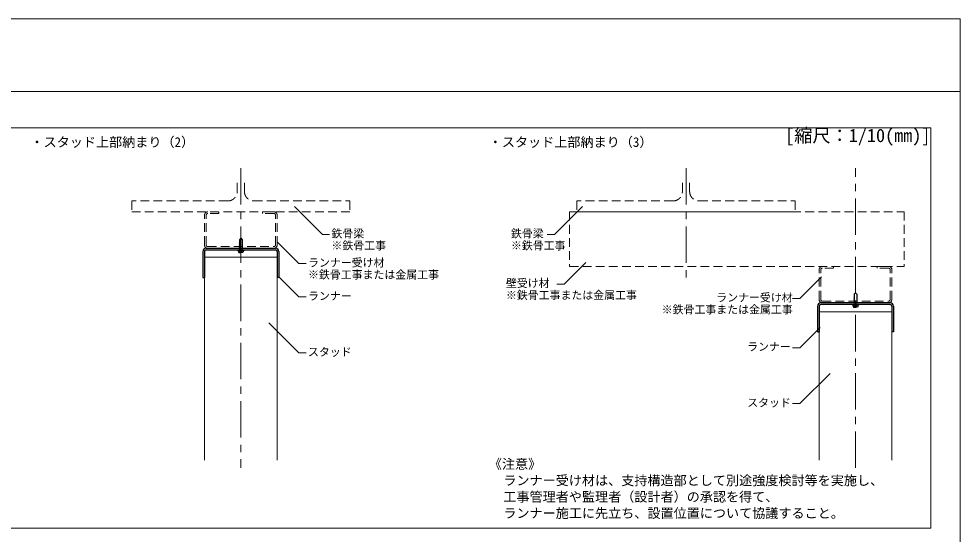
# Model space of a CAD drawing. Units: millimetres on the paper, enlarged 120 times, with parts at other scales. Extents: x -23400 to 38824, y -71984 to 16500.
# Drawn here: x 7872 to 23400, y 8001 to 16500 of the extents above; entities that cross this region are included whole.
import ezdxf
from ezdxf.enums import TextEntityAlignment as Align

# ---------------------------------------------------------------- set-up
doc = ezdxf.new("R2010")
doc.units = ezdxf.units.MM
doc.header["$LTSCALE"] = 120
doc.linetypes.add('CHAIN1', pattern=[8, 5, -1, 1, -1])
doc.linetypes.add('DASHED1', pattern=[1.8, 1.2, -0.6])
for name, color, linetype, lineweight in [('4-0_中心線', 4, 'CHAIN1', 18), ('4-2_SQバー', 3, 'Continuous', 18), ('4-3_ランナー', 2, 'Continuous', 25), ('4-4_補強材', 4, 'DASHED1', 9), ('4-6_文字・矢印', 7, 'Continuous', 18), ('4-9_躯体他', 4, 'DASHED1', 9), ('4-C_ビス・アンカーボルト・強調図形', 2, 'DASHED1', 25), ('F-3_ランナー', 4, 'Continuous', 9)]:
    doc.layers.add(name, color=color, linetype=linetype, lineweight=lineweight)
doc.layers.add('F-6_文字・矢印', color=7, linetype='Continuous')
doc.styles.add('ＭＳ ゴシック', font='')
doc.styles.get('ＭＳ ゴシック').set_extended_font_data('MS Gothic')

msp = doc.modelspace()

# ---------------------------------------------------------------- linework, layer by layer
at = {"layer": '4-0_中心線', "lineweight": 9}
for p, q in [((11533.9, 14036.1), (11533.9, 9096.1)), ((18877.8, 14036.1), (18877.8, 12211.5)), ((21673.2, 9096.1), (21673.2, 14036.1))]:
    msp.add_line(p, q, dxfattribs=at)
at = {"layer": '4-2_SQバー'}
for p, q in [((10933.9, 12568.5), (12133.9, 12568.5)), ((10933.9, 12568.5), (10933.9, 9223.1)), ((12133.9, 12568.5), (12133.9, 9223.1)), ((22273.2, 11668.5), (22273.2, 9223.1))]:
    msp.add_line(p, q, dxfattribs=at)
msp.add_lwpolyline([(22273.2, 11668.5), (21073.2, 11668.5), (21073.2, 9223.1)], dxfattribs=at)
at = {"layer": '4-3_ランナー'}
for p, q in [((10906.3, 12660.9), (10906.3, 12236.1)), ((10933.9, 12660.9), (10933.9, 12236.1)), ((10961.5, 12716.1), (12106.3, 12716.1)), ((10961.5, 12688.5), (12106.3, 12688.5)), ((12133.9, 12660.9), (12133.9, 12236.1)), ((12161.5, 12660.9), (12161.5, 12236.1)), ((10906.3, 12236.1), (10933.9, 12236.1)), ((12161.5, 12236.1), (12133.9, 12236.1)), ((22245.6, 11816.1), (21100.8, 11816.1)), ((21045.6, 11760.9), (21045.6, 11336.1)), ((21073.2, 11760.9), (21073.2, 11336.1)), ((22245.6, 11788.5), (21100.8, 11788.5)), ((22273.2, 11760.9), (22273.2, 11336.1)), ((22300.8, 11760.9), (22300.8, 11336.1)), ((21045.6, 11336.1), (21073.2, 11336.1)), ((22300.8, 11336.1), (22273.2, 11336.1))]:
    msp.add_line(p, q, dxfattribs=at)
for centre, radius, start, end in [((10961.5, 12660.9), 55.2, 90, 180), ((10961.5, 12660.9), 27.6, 90, 180), ((12106.3, 12660.9), 55.2, 0, 90), ((12106.3, 12660.9), 27.6, 0, 90), ((21100.8, 11760.9), 55.2, 90, 180), ((22245.6, 11760.9), 55.2, 0, 90), ((21100.8, 11760.9), 27.6, 90, 180), ((22245.6, 11760.9), 27.6, 0, 90)]:
    msp.add_arc(centre, radius, start, end, dxfattribs=at)
at = {"layer": '4-4_補強材'}
for p, q in [((10933.9, 12771.3), (10933.9, 13260.9)), ((10961.5, 12771.3), (10961.5, 13260.9)), ((11173.9, 13316.1), (10989.1, 13316.1)), ((11173.9, 13288.5), (10989.1, 13288.5)), ((11173.9, 13288.5), (11173.9, 13316.1)), ((12078.7, 13316.1), (11893.9, 13316.1)), ((12106.3, 12771.3), (12106.3, 13260.9)), ((12133.9, 12771.3), (12133.9, 13260.9)), ((16957.8, 13316.1), (22477.8, 13316.1)), ((16957.8, 13316.1), (16957.8, 12416.1)), ((22477.8, 13316.1), (22477.8, 12416.1)), ((10989.1, 12743.7), (12078.7, 12743.7)), ((10989.1, 12716.1), (12078.7, 12716.1)), ((16957.8, 12416.1), (22477.8, 12416.1)), ((21073.2, 11871.3), (21073.2, 12360.9)), ((21100.8, 11871.3), (21100.8, 12360.9)), ((21313.2, 12388.5), (21128.4, 12388.5)), ((21313.2, 12388.5), (21313.2, 12416.1)), ((22218, 12416.1), (22033.2, 12416.1)), ((22033.2, 12388.5), (22033.2, 12416.1)), ((22218, 12388.5), (22033.2, 12388.5)), ((22245.6, 11871.3), (22245.6, 12360.9)), ((22273.2, 11871.3), (22273.2, 12360.9)), ((21128.4, 11843.7), (22218, 11843.7)), ((21128.4, 11816.1), (22218, 11816.1))]:
    msp.add_line(p, q, dxfattribs=at)
msp.add_lwpolyline([(12078.7, 13288.5), (11893.9, 13288.5), (11893.9, 13316.1)], dxfattribs=at)
for centre, radius, start, end in [((10989.1, 13260.9), 55.2, 90, 180), ((10989.1, 13260.9), 27.6, 90, 180), ((12078.7, 13260.9), 55.2, 0, 90), ((12078.7, 13260.9), 27.6, 0, 90), ((10989.1, 12771.3), 55.2, 180, 270), ((10989.1, 12771.3), 27.6, 180, 270), ((12078.7, 12771.3), 55.2, 270, 0), ((12078.7, 12771.3), 27.6, 270, 0), ((21128.4, 12360.9), 55.2, 90, 180), ((21128.4, 12360.9), 27.6, 90, 180), ((22218, 12360.9), 55.2, 0, 90), ((22218, 12360.9), 27.6, 0, 90), ((21128.4, 11871.3), 55.2, 180, 270), ((21128.4, 11871.3), 27.6, 180, 270), ((22218, 11871.3), 27.6, 270, 0), ((22218, 11871.3), 55.2, 270, 0)]:
    msp.add_arc(centre, radius, start, end, dxfattribs=at)
at = {"layer": '4-6_文字・矢印'}
for p, q in [((12879.4, 12942.7), (12417.8, 13404.3)), ((16709.8, 12942.7), (17171.4, 13404.3)), ((12879.4, 12942.7), (12999.4, 12942.7)), ((16709.8, 12942.7), (16589.8, 12942.7)), ((12492.8, 12463.1), (12134.8, 12821.1)), ((12492.8, 12463.1), (12612.8, 12463.1)), ((16866.7, 12124.2), (17224.7, 12482.1)), ((12492.8, 11912.6), (12161.5, 12243.8)), ((16866.7, 12124.2), (16746.7, 12124.2)), ((20756.9, 11887.3), (21114.9, 12245.3)), ((12492.8, 11912.6), (12612.8, 11912.6)), ((20756.9, 11887.3), (20636.9, 11887.3)), ((12492.8, 10989.5), (11995.1, 11487.2)), ((20756.9, 11076.8), (21088.2, 11408.1)), ((20756.9, 11076.8), (20636.9, 11076.8)), ((12492.8, 10989.5), (12612.8, 10989.5)), ((20756.9, 10153.7), (21254.6, 10651.4)), ((20756.9, 10153.7), (20636.9, 10153.7))]:
    msp.add_line(p, q, dxfattribs=at)
at = {"layer": '4-9_躯体他'}
for p, q in [((11473.9, 13652.1), (11473.9, 13856.1)), ((11593.9, 13652.1), (11593.9, 13856.1)), ((18817.8, 13652.1), (18817.8, 13856.1)), ((18937.8, 13652.1), (18937.8, 13856.1)), ((11317.9, 13496.1), (9733.9, 13496.1)), ((11749.9, 13496.1), (13333.9, 13496.1)), ((13333.9, 13496.1), (13333.9, 13316.1)), ((17077.8, 13496.1), (17077.8, 13316.1)), ((18661.8, 13496.1), (17077.8, 13496.1)), ((19093.8, 13496.1), (20677.8, 13496.1)), ((20677.8, 13496.1), (20677.8, 13316.1)), ((17077.8, 13316.1), (20677.8, 13316.1))]:
    msp.add_line(p, q, dxfattribs=at)
msp.add_lwpolyline([(9733.9, 13496.1), (9733.9, 13316.1), (13333.9, 13316.1)], dxfattribs=at)
for centre, start, end in [((11317.9, 13652.1), 270, 0), ((11749.9, 13652.1), 180, 270), ((18661.8, 13652.1), 270, 0), ((19093.8, 13652.1), 180, 270)]:
    msp.add_arc(centre, 156, start, end, dxfattribs=at)
at = {"layer": '4-C_ビス・アンカーボルト・強調図形', "linetype": 'Continuous'}
for p, q in [((11509.9, 12811.6), (11504.6, 12808.5)), ((11509.9, 12805.4), (11504.6, 12808.5)), ((11509.9, 12794.3), (11504.6, 12791.2)), ((11509.9, 12788.1), (11504.6, 12791.2)), ((11509.9, 12777.1), (11504.6, 12774)), ((11509.9, 12770.9), (11504.6, 12774)), ((11509.9, 12759.8), (11504.6, 12756.7)), ((11509.9, 12753.6), (11504.6, 12756.7)), ((11509.9, 12742.6), (11504.6, 12739.5)), ((11509.9, 12736.4), (11504.6, 12739.5)), ((11533.9, 12880.5), (11509.9, 12856.5)), ((11509.9, 12856.5), (11509.9, 12811.6)), ((11509.9, 12805.4), (11509.9, 12794.3)), ((11509.9, 12788.1), (11509.9, 12777.1)), ((11509.9, 12770.9), (11509.9, 12759.8)), ((11509.9, 12753.6), (11509.9, 12742.6)), ((11509.9, 12736.4), (11509.9, 12725.3)), ((11533.9, 12880.5), (11557.9, 12856.5)), ((11557.9, 12856.5), (11557.9, 12811.6)), ((11557.9, 12811.6), (11563.3, 12808.5)), ((11557.9, 12805.4), (11563.3, 12808.5)), ((11557.9, 12805.4), (11557.9, 12794.3)), ((11557.9, 12794.3), (11563.3, 12791.2)), ((11557.9, 12788.1), (11563.3, 12791.2)), ((11557.9, 12788.1), (11557.9, 12777.1)), ((11557.9, 12777.1), (11563.3, 12774)), ((11557.9, 12770.9), (11563.3, 12774)), ((11557.9, 12770.9), (11557.9, 12759.8)), ((11557.9, 12759.8), (11563.3, 12756.7)), ((11557.9, 12753.6), (11563.3, 12756.7)), ((11557.9, 12753.6), (11557.9, 12742.6)), ((11557.9, 12742.6), (11563.3, 12739.5)), ((11557.9, 12736.4), (11563.3, 12739.5)), ((11557.9, 12736.4), (11557.9, 12725.3)), ((11485.9, 12688.5), (11485.9, 12676.5)), ((11494.5, 12676.5), (11494.5, 12657)), ((11494.7, 12657), (11501.6, 12645.1)), ((11501.6, 12645.1), (11533.9, 12645.1)), ((11509.9, 12725.3), (11504.6, 12722.2)), ((11509.9, 12719.1), (11504.6, 12722.2)), ((11509.9, 12708.1), (11504.6, 12705)), ((11509.9, 12701.9), (11504.6, 12705)), ((11509.9, 12719.1), (11509.9, 12708.1)), ((11509.9, 12701.9), (11509.9, 12688.5)), ((11518.7, 12657), (11511.7, 12645.1)), ((11518.7, 12657), (11518.7, 12676.5)), ((11518.7, 12657), (11525.7, 12645.1)), ((11566.2, 12645.1), (11533.9, 12645.1)), ((11549.1, 12657), (11542.1, 12645.1)), ((11549.1, 12657), (11549.1, 12676.5)), ((11549.1, 12657), (11556.1, 12645.1)), ((11557.9, 12725.3), (11563.3, 12722.2)), ((11557.9, 12719.1), (11563.3, 12722.2)), ((11557.9, 12719.1), (11557.9, 12708.1)), ((11557.9, 12708.1), (11563.3, 12705)), ((11557.9, 12701.9), (11563.3, 12705)), ((11557.9, 12701.9), (11557.9, 12688.5)), ((11573.2, 12657), (11566.2, 12645.1)), ((11573.3, 12676.5), (11573.3, 12657)), ((21673.2, 11980.5), (21649.2, 11956.5)), ((21649.2, 11956.5), (21649.2, 11911.6)), ((21673.2, 11980.5), (21697.2, 11956.5)), ((21649.2, 11911.6), (21643.9, 11908.5)), ((21649.2, 11905.4), (21643.9, 11908.5)), ((21649.2, 11894.3), (21643.9, 11891.2)), ((21649.2, 11888.1), (21643.9, 11891.2)), ((21649.2, 11877.1), (21643.9, 11874)), ((21649.2, 11870.9), (21643.9, 11874)), ((21649.2, 11859.8), (21643.9, 11856.7)), ((21649.2, 11853.6), (21643.9, 11856.7)), ((21649.2, 11842.6), (21643.9, 11839.5)), ((21649.2, 11836.4), (21643.9, 11839.5)), ((21649.2, 11825.3), (21643.9, 11822.2)), ((21649.2, 11819.1), (21643.9, 11822.2)), ((21649.2, 11808.1), (21643.9, 11805)), ((21649.2, 11801.9), (21643.9, 11805)), ((21649.2, 11905.4), (21649.2, 11894.3)), ((21649.2, 11888.1), (21649.2, 11877.1)), ((21649.2, 11870.9), (21649.2, 11859.8)), ((21649.2, 11853.6), (21649.2, 11842.6)), ((21649.2, 11836.4), (21649.2, 11825.3)), ((21649.2, 11819.1), (21649.2, 11808.1)), ((21649.2, 11801.9), (21649.2, 11788.5)), ((21697.2, 11905.4), (21702.6, 11908.5)), ((21697.2, 11905.4), (21697.2, 11894.3)), ((21697.2, 11894.3), (21702.6, 11891.2)), ((21697.2, 11888.1), (21702.6, 11891.2)), ((21697.2, 11888.1), (21697.2, 11877.1)), ((21697.2, 11877.1), (21702.6, 11874)), ((21697.2, 11870.9), (21702.6, 11874)), ((21697.2, 11870.9), (21697.2, 11859.8)), ((21697.2, 11859.8), (21702.6, 11856.7)), ((21697.2, 11853.6), (21702.6, 11856.7)), ((21697.2, 11853.6), (21697.2, 11842.6)), ((21697.2, 11842.6), (21702.6, 11839.5)), ((21697.2, 11836.4), (21702.6, 11839.5)), ((21697.2, 11836.4), (21697.2, 11825.3)), ((21697.2, 11825.3), (21702.6, 11822.2)), ((21697.2, 11819.1), (21702.6, 11822.2)), ((21697.2, 11819.1), (21697.2, 11808.1)), ((21697.2, 11808.1), (21702.6, 11805)), ((21697.2, 11801.9), (21702.6, 11805)), ((21697.2, 11801.9), (21697.2, 11788.5)), ((21625.2, 11788.5), (21625.2, 11776.5)), ((21721.2, 11776.5), (21625.2, 11776.5)), ((21633.8, 11776.5), (21633.8, 11757)), ((21634, 11757), (21640.9, 11745.1)), ((21640.9, 11745.1), (21673.2, 11745.1)), ((21658, 11757), (21651, 11745.1)), ((21658, 11757), (21658, 11776.5)), ((21658, 11757), (21665, 11745.1)), ((21705.5, 11745.1), (21673.2, 11745.1)), ((21688.4, 11757), (21681.4, 11745.1)), ((21688.4, 11757), (21688.4, 11776.5)), ((21688.4, 11757), (21695.4, 11745.1)), ((21712.5, 11757), (21705.5, 11745.1)), ((21712.6, 11776.5), (21712.6, 11757)), ((21721.2, 11788.5), (21721.2, 11776.5))]:
    msp.add_line(p, q, dxfattribs=at)
for points in [[(11581.9, 12688.5), (11581.9, 12676.5), (11485.9, 12676.5)], [(21697.2, 11956.5), (21697.2, 11911.6), (21702.6, 11908.5)]]:
    msp.add_lwpolyline(points, dxfattribs=at)
at = {"layer": 'F-3_ランナー', "color": 3, "lineweight": 18}
for p, q in [((-23400, 16500), (23400, 16500)), ((-23400, 15300), (23400, 15300)), ((234.5, 14700.8), (22914.5, 14700.8)), ((22914.5, 8100.8), (22914.5, 14700.8)), ((22914.5, 8100.8), (7644.5, 8100.8))]:
    msp.add_line(p, q, dxfattribs=at)
msp.add_lwpolyline([(-23400, 16500), (23400, 16500), (23400, -16500)], dxfattribs=at)

# ---------------------------------------------------------------- texts
at = {"layer": '4-6_文字・矢印', "style": 'ＭＳ ゴシック'}
for s, height, p in [('・スタッド上部納まり（2）', 158.4, (8064.5, 14340.8)), ('・スタッド上部納まり（3）', 158.4, (15624.5, 14340.8)), ('鉄骨梁', 132, (13029.4, 12852.7)), ('鉄骨梁', 132, (15989.8, 12852.7)), ('※鉄骨工事', 132, (13029.4, 12654.7)), ('※鉄骨工事', 132, (15989.8, 12654.7)), ('ランナー受け材', 132, (12642.8, 12373.1)), ('※鉄骨工事または金属工事', 132, (12642.8, 12175.1)), ('壁受け材', 132, (15906.7, 12034.2)), ('ランナー', 132, (12642.8, 11822.6)), ('※鉄骨工事または金属工事', 132, (15906.7, 11836.2)), ('ランナー受け材', 132, (19376.9, 11797.3)), ('※鉄骨工事または金属工事', 132, (18476.9, 11599.3)), ('スタッド', 132, (12642.8, 10899.5)), ('ランナー', 132, (19886.9, 10986.8)), ('スタッド', 132, (19886.9, 10063.7)), ('《注意》', 158.4, (15624.5, 9030.8)), ('ランナー受け材は、支持構造部として別途強度検討等を実施し、', 158.4, (15864.5, 8760.8)), ('工事管理者や監理者（設計者）の承認を得て、', 158.4, (15864.5, 8490.8)), ('ランナー施工に先立ち、設置位置について協議すること。', 158.4, (15864.5, 8220.8))]:
    msp.add_text(s, height=height, dxfattribs=at).set_placement(p, align=Align.BOTTOM_LEFT)
at = {"layer": 'F-6_文字・矢印', "style": 'ＭＳ ゴシック'}
msp.add_text('[縮尺：1/10(mm)]', height=219.9, dxfattribs=at).set_placement((20513.3, 14400.8), align=Align.BOTTOM_LEFT)

doc.saveas('drawing.dxf')
